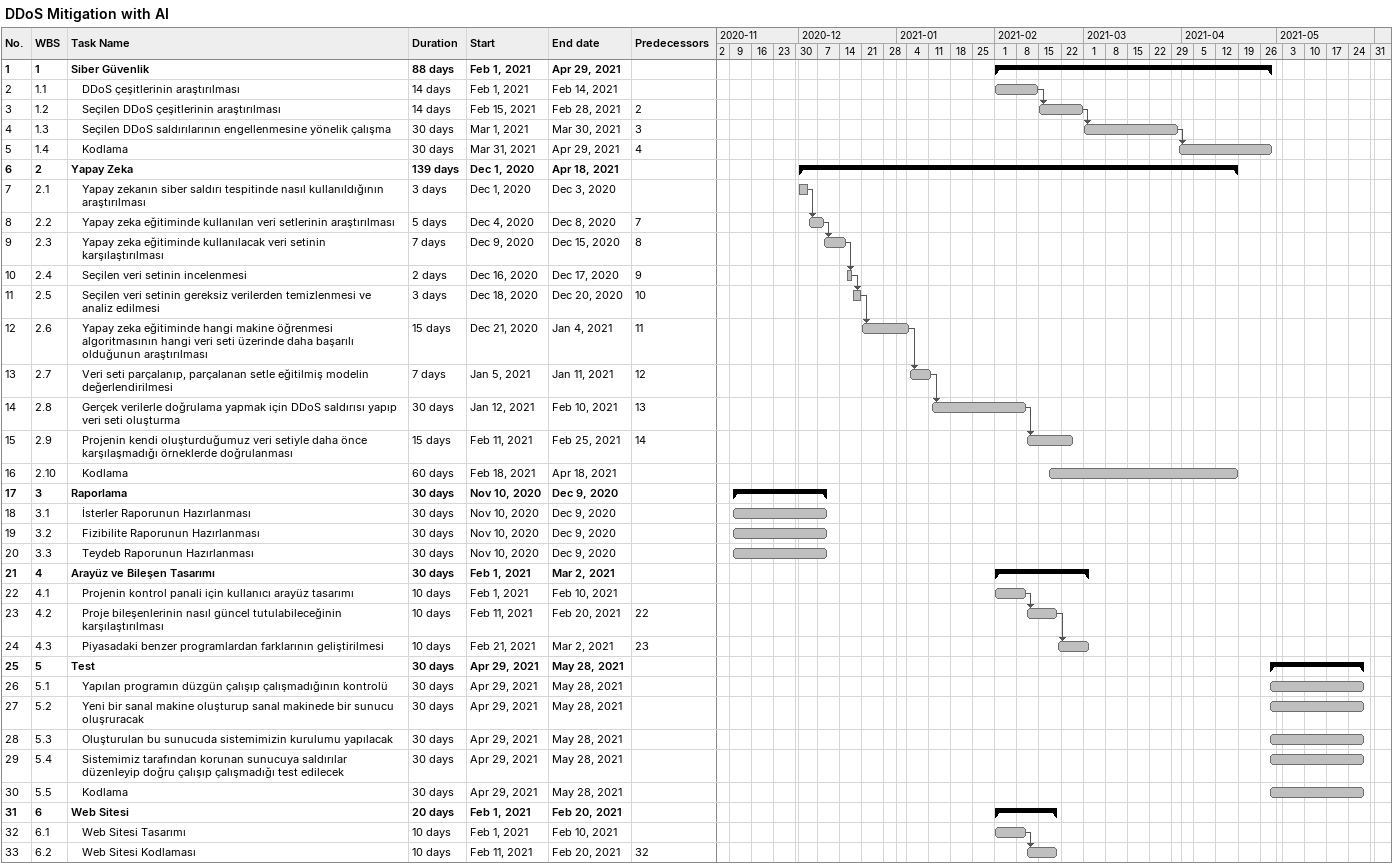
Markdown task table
DDoS Mitigation with AI

| ID | WBS | Task | Duration | Start | Finish | Predecessors |
|---|---|---|---|---|---|---|
| 1 | 1 | **Siber Güvenlik** | 88d | 2021-02-01 | 2021-04-29 |  |
| 2 | 1.1 | DDoS çeşitlerinin araştırılması | 14d | 2021-02-01 | 2021-02-14 |  |
| 3 | 1.2 | Seçilen DDoS çeşitlerinin araştırılması | 14d | 2021-02-15 | 2021-02-28 | 2 |
| 4 | 1.3 | Seçilen DDoS saldırılarının engellenmesine yönelik çalışma | 30d | 2021-03-01 | 2021-03-30 | 3 |
| 5 | 1.4 | Kodlama | 30d | 2021-03-31 | 2021-04-29 | 4 |
| 6 | 2 | **Yapay Zeka** | 139d | 2020-12-01 | 2021-04-18 |  |
| 7 | 2.1 | Yapay zekanın siber saldırı tespitinde nasıl kullanıldığının araştırılması | 3d | 2020-12-01 | 2020-12-03 |  |
| 8 | 2.2 | Yapay zeka eğitiminde kullanılan veri setlerinin araştırılması | 5d | 2020-12-04 | 2020-12-08 | 7 |
| 9 | 2.3 | Yapay zeka eğitiminde kullanılacak veri setinin karşılaştırılması | 7d | 2020-12-09 | 2020-12-15 | 8 |
| 10 | 2.4 | Seçilen veri setinin incelenmesi | 2d | 2020-12-16 | 2020-12-17 | 9 |
| 11 | 2.5 | Seçilen veri setinin gereksiz verilerden temizlenmesi ve analiz edilmesi | 3d | 2020-12-18 | 2020-12-20 | 10 |
| 12 | 2.6 | Yapay zeka eğitiminde hangi makine öğrenmesi algoritmasının hangi veri seti üzerinde daha başarılı olduğunun araştırılması | 15d | 2020-12-21 | 2021-01-04 | 11 |
| 13 | 2.7 | Veri seti parçalanıp, parçalanan setle eğitilmiş modelin değerlendirilmesi | 7d | 2021-01-05 | 2021-01-11 | 12 |
| 14 | 2.8 | Gerçek verilerle doğrulama yapmak için DDoS saldırısı yapıp veri seti oluşturma | 30d | 2021-01-12 | 2021-02-10 | 13 |
| 15 | 2.9 | Projenin kendi oluşturduğumuz veri setiyle daha önce karşılaşmadığı örneklerde doğrulanması | 15d | 2021-02-11 | 2021-02-25 | 14 |
| 16 | 2.10 | Kodlama | 60d | 2021-02-18 | 2021-04-18 |  |
| 17 | 3 | **Raporlama** | 30d | 2020-11-10 | 2020-12-09 |  |
| 18 | 3.1 | İsterler Raporunun Hazırlanması | 30d | 2020-11-10 | 2020-12-09 |  |
| 19 | 3.2 | Fizibilite Raporunun Hazırlanması | 30d | 2020-11-10 | 2020-12-09 |  |
| 20 | 3.3 | Teydeb Raporunun Hazırlanması | 30d | 2020-11-10 | 2020-12-09 |  |
| 21 | 4 | **Arayüz ve Bileşen Tasarımı** | 30d | 2021-02-01 | 2021-03-02 |  |
| 22 | 4.1 | Projenin kontrol panali için kullanıcı arayüz tasarımı | 10d | 2021-02-01 | 2021-02-10 |  |
| 23 | 4.2 | Proje bileşenlerinin nasıl güncel tutulabileceğinin karşılaştırılması | 10d | 2021-02-11 | 2021-02-20 | 22 |
| 24 | 4.3 | Piyasadaki benzer programlardan farklarının geliştirilmesi | 10d | 2021-02-21 | 2021-03-02 | 23 |
| 25 | 5 | **Test** | 30d | 2021-04-29 | 2021-05-28 |  |
| 26 | 5.1 | Yapılan programın düzgün çalışıp çalışmadığının kontrolü | 30d | 2021-04-29 | 2021-05-28 |  |
| 27 | 5.2 | Yeni bir sanal makine oluşturup sanal makinede bir sunucu oluşruracak | 30d | 2021-04-29 | 2021-05-28 |  |
| 28 | 5.3 | Oluşturulan bu sunucuda sistemimizin kurulumu yapılacak | 30d | 2021-04-29 | 2021-05-28 |  |
| 29 | 5.4 | Sistemimiz tarafından korunan sunucuya saldırılar düzenleyip doğru çalışıp çalışmadığı test edilecek | 30d | 2021-04-29 | 2021-05-28 |  |
| 30 | 5.5 | Kodlama | 30d | 2021-04-29 | 2021-05-28 |  |
| 31 | 6 | **Web Sitesi** | 20d | 2021-02-01 | 2021-02-20 |  |
| 32 | 6.1 | Web Sitesi Tasarımı | 10d | 2021-02-01 | 2021-02-10 |  |
| 33 | 6.2 | Web Sitesi Kodlaması | 10d | 2021-02-11 | 2021-02-20 | 32 |
